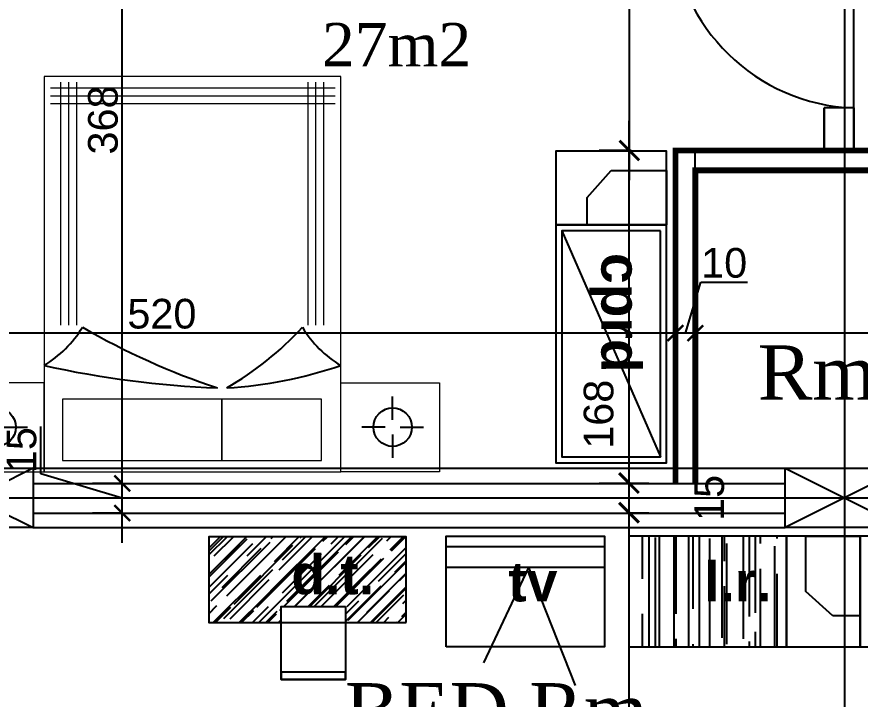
# Model space of a CAD drawing. Extents: x 250879 to 348495, y -51522 to -9360.
# Drawn here: x 283770.2 to 284196.7, y -20794.6 to -20449.5 of the extents above; entities that cross this region are included whole.
import ezdxf

# ---------------------------------------------------------------- set-up
doc = ezdxf.new("R2010")
doc.units = 0
doc.layers.get('0').update_dxf_attribs({"linetype": 'CONTINUOUS'})
doc.layers.get('DEFPOINTS').update_dxf_attribs({"color": 9, "linetype": 'CONTINUOUS'})
for name, color, linetype in [('AXIS', 1, 'CONTINUOUS'), ('col', 2, 'CONTINUOUS'), ('COLUMN', 5, 'CONTINUOUS'), ('DOOR', 4, 'CONTINUOUS'), ('FURNITURE', 4, 'CONTINUOUS'), ('HATCH', 8, 'CONTINUOUS'), ('Layer3', 50, 'CONTINUOUS'), ('TEXT', 3, 'CONTINUOUS'), ('WALL', 7, 'CONTINUOUS'), ('WALL1', 2, 'CONTINUOUS')]:
    doc.layers.add(name, color=color, linetype=linetype)
doc.layers.add('FURN', color=126, linetype='CONTINUOUS', lineweight=9)
doc.styles.get("Standard").update_dxf_attribs({"font": 'sanss___.ttf', "height": 15})
doc.styles.add('style2', font='romantic.ttf', dxfattribs={"height": 50})
doc.styles.add('STYLE4', font='arialbd.ttf', dxfattribs={"height": 0.2})
doc.dimstyles.get("Standard").update_dxf_attribs({"dimtxt": 15, "dimasz": 10, "dimexe": 10, "dimexo": 30, "dimgap": 5, "dimtad": 1, "dimdec": 0, "dimdsep": 46, "dimtxsty": 'Standard', "dimblk1": 'ARCHTICK', "dimblk2": 'ARCHTICK', "dimsah": 1, "dimcen": 2.5, "dimdle": 15, "dimclrd": 3, "dimclre": 3, "dimclrt": 3, "dimazin": 0, "dimtfac": 1, "dimtdec": 0, "dimtmove": 2, "dimatfit": 2, "dimldrblk": 'ARCHTICK', "dimfxl": 1.045499999999997, "dimfxlon": 1, "dimtolj": 1, "dimtzin": 0, "dimarcsym": 0})
doc.dimstyles.new('STANDARD$0', dxfattribs={"dimscale": 0, "dimtxt": 12, "dimasz": 8, "dimexe": 15, "dimexo": 0.0625, "dimgap": 2, "dimtad": 1, "dimdec": 0, "dimzin": 0, "dimdsep": 46, "dimtxsty": 'Standard', "dimblk1": 'ARCHTICK', "dimblk2": 'ARCHTICK', "dimsah": 1, "dimcen": 0.09, "dimdle": 15, "dimclrd": 3, "dimclre": 3, "dimclrt": 3, "dimazin": 0, "dimtfac": 1, "dimtdec": 0, "dimtofl": 0, "dimtmove": 1, "dimatfit": 3, "dimldrblk": 'ARCHTICK', "dimfxl": 1.045499999999997, "dimfxlon": 1, "dimtolj": 1, "dimtzin": 0, "dimarcsym": 0})

# ---------------------------------------------------------------- blocks, each defined once
blk = doc.blocks.new('_ARCHTICK')
at = {"color": 0, "linetype": 'ByBlock', "const_width": 0.15}
blk.add_lwpolyline([(-0.5, -0.5), (0.5, 0.5)], dxfattribs=at)
blk = doc.blocks.new('*D72')
at = {"layer": 'DEFPOINTS', "color": 0, "linetype": 'ByBlock', "ltscale": 3, "transparency": 16777216}
for p in [(284090.2022439066, -20317.8329642961), (284079.9751150804, -20517.09950007169), (284103.3581251043, -20517.09950007169)]:
    blk.add_point(p, dxfattribs=at)
at = {"layer": 'WALL1', "color": 3, "linetype": 'ByBlock', "lineweight": -2, "ltscale": 3, "transparency": 16777216}
for p, q in [((284079.9751150804, -20302.8329642961), (284079.9751150804, -20532.09950007169)), ((284079.9751150804, -20317.8329642961), (284069.9751150804, -20317.8329642961)), ((284079.9751150804, -20517.09950007169), (284069.9751150804, -20517.09950007169))]:
    blk.add_line(p, q, dxfattribs=at)
at = {"layer": 'WALL1', "color": 3, "linetype": 'ByBlock', "lineweight": -2, "ltscale": 3, "transparency": 16777216, "xscale": 10, "yscale": 10, "zscale": 10}
for p, rotation in [((284079.9751150804, -20317.8329642961), 90), ((284079.9751150804, -20517.09950007169), 270)]:
    blk.add_blockref('_ARCHTICK', p, dxfattribs=dict(at, rotation=rotation))
at = {"layer": 'WALL1', "color": 3, "linetype": 'ByBlock', "ltscale": 3, "transparency": 16777216, "insert": (284067.2487776318, -20417.46623218385), "char_height": 15, "attachment_point": 5, "rotation": 90}
blk.add_mtext('\\A1;199', dxfattribs=at)
blk = doc.blocks.new('*D73')
at = {"layer": 'DEFPOINTS', "color": 0, "linetype": 'ByBlock', "ltscale": 3, "transparency": 16777216}
for p in [(283995.3323313696, -20685.3329642961), (283984.3463354674, -20700.3329642961), (284079.8105288144, -20700.3329642961)]:
    blk.add_point(p, dxfattribs=at)
at = {"layer": 'WALL1', "color": 3, "linetype": 'ByBlock', "lineweight": -2, "ltscale": 3, "transparency": 16777216}
for p, q in [((284079.8105288144, -20670.3329642961), (284079.8105288144, -20715.3329642961)), ((284078.7650288144, -20685.3329642961), (284089.8105288144, -20685.3329642961)), ((284078.7650288144, -20700.3329642961), (284089.8105288144, -20700.3329642961))]:
    blk.add_line(p, q, dxfattribs=at)
at = {"layer": 'WALL1', "color": 3, "linetype": 'ByBlock', "lineweight": -2, "ltscale": 3, "transparency": 16777216, "xscale": 10, "yscale": 10, "zscale": 10}
for p, rotation in [((284079.8105288144, -20685.3329642961), 90), ((284079.8105288144, -20700.3329642961), 270)]:
    blk.add_blockref('_ARCHTICK', p, dxfattribs=dict(at, rotation=rotation))
at = {"layer": 'WALL1', "color": 3, "linetype": 'ByBlock', "ltscale": 3, "transparency": 16777216, "insert": (284120.4895411601, -20692.83296429606), "char_height": 15, "attachment_point": 5, "rotation": 90}
blk.add_mtext('\\A1;15', dxfattribs=at)
blk = doc.blocks.new('*D74')
at = {"layer": 'DEFPOINTS', "color": 0, "linetype": 'ByBlock', "ltscale": 3, "transparency": 16777216}
for p in [(283984.3463354674, -20700.3329642961), (284079.8105288144, -21085.33296429613), (284100.3616272085, -21085.33296429613)]:
    blk.add_point(p, dxfattribs=at)
at = {"layer": 'WALL1', "color": 3, "linetype": 'ByBlock', "lineweight": -2, "ltscale": 3, "transparency": 16777216}
for p, q in [((284079.8105288144, -20685.3329642961), (284079.8105288144, -21100.33296429613)), ((284078.7650288144, -20700.3329642961), (284089.8105288144, -20700.3329642961)), ((284079.8105288144, -21085.33296429613), (284069.8105288144, -21085.33296429613))]:
    blk.add_line(p, q, dxfattribs=at)
at = {"layer": 'WALL1', "color": 3, "linetype": 'ByBlock', "lineweight": -2, "ltscale": 3, "transparency": 16777216, "xscale": 10, "yscale": 10, "zscale": 10}
for p, rotation in [((284079.8105288144, -20700.3329642961), 90), ((284079.8105288144, -21085.33296429613), 270)]:
    blk.add_blockref('_ARCHTICK', p, dxfattribs=dict(at, rotation=rotation))
at = {"layer": 'WALL1', "color": 3, "linetype": 'ByBlock', "ltscale": 3, "transparency": 16777216, "insert": (284067.0739033, -20892.83296429607), "char_height": 15, "attachment_point": 5, "rotation": 90}
blk.add_mtext('\\A1;385', dxfattribs=at)
blk = doc.blocks.new('COLUMN')
at = {"layer": 'AXIS'}
for p, q in [((236924.6994773077, -9644.256519553426), (236984.6994773077, -9674.256519553426)), ((236984.6994773077, -9644.256519553426), (236924.6994773077, -9674.256519553426))]:
    blk.add_line(p, q, dxfattribs=at)
at = {"layer": 'COLUMN'}
blk.add_lwpolyline([(236924.6994773077, -9644.256519553426), (236984.6994773077, -9644.256519553426), (236984.6994773077, -9674.256519553426), (236924.6994773077, -9674.256519553426)], close=True, dxfattribs=at)
blk = doc.blocks.new('*D177')
at = {"layer": 'DEFPOINTS', "color": 0, "linetype": 'Continuous', "transparency": 16777216}
for p in [(284103.3581251043, -20517.09950007169), (284079.8105288144, -20685.49755056205), (284103.3581251043, -20685.49755056205)]:
    blk.add_point(p, dxfattribs=at)
at = {"layer": 'WALL', "color": 3, "linetype": 'Continuous', "lineweight": -2, "transparency": 16777216}
for p, q in [((284079.8105288144, -20502.09950007169), (284079.8105288144, -20700.49755056205)), ((284080.8560288145, -20517.09950007169), (284064.8105288144, -20517.09950007169)), ((284080.8560288145, -20685.49755056205), (284064.8105288144, -20685.49755056205))]:
    blk.add_line(p, q, dxfattribs=at)
at = {"layer": 'WALL', "color": 3, "linetype": 'Continuous', "lineweight": -2, "transparency": 16777216, "xscale": 8, "yscale": 8, "zscale": 8}
for p, rotation in [((284079.8105288144, -20517.09950007169), 90), ((284079.8105288144, -20685.49755056205), 270)]:
    blk.add_blockref('_ARCHTICK', p, dxfattribs=dict(at, rotation=rotation))
at = {"layer": 'WALL', "color": 3, "linetype": 'Continuous', "transparency": 16777216, "insert": (284064.5005210805, -20650.52230524873), "char_height": 15, "attachment_point": 5, "rotation": 90}
blk.add_mtext('\\A1;168', dxfattribs=at)
blk = doc.blocks.new('*D821')
at = {"layer": 'DEFPOINTS', "color": 0, "linetype": 'Continuous', "transparency": 16777216}
for p in [(284113.3581251043, -20609.4803468652), (284406.3278670262, -20609.4803468652), (284113.3581251043, -20621.52045884012)]:
    blk.add_point(p, dxfattribs=at)
at = {"layer": 'WALL', "color": 3, "linetype": 'Continuous', "lineweight": -2, "transparency": 16777216}
for p, q in [((284113.3581251043, -20610.5258468652), (284113.3581251043, -20594.4803468652)), ((284406.3278670262, -20609.4803468652), (284406.3278670262, -20594.4803468652)), ((284421.3278670262, -20609.4803468652), (284098.3581251043, -20609.4803468652))]:
    blk.add_line(p, q, dxfattribs=at)
at = {"layer": 'WALL', "color": 3, "linetype": 'Continuous', "lineweight": -2, "transparency": 16777216, "xscale": 8, "yscale": 8, "zscale": 8, "rotation": 180}
blk.add_blockref('_ARCHTICK', (284113.3581251043, -20609.4803468652), dxfattribs=at)
at = {"layer": 'WALL', "color": 3, "linetype": 'Continuous', "lineweight": -2, "transparency": 16777216, "xscale": 8, "yscale": 8, "zscale": 8}
blk.add_blockref('_ARCHTICK', (284406.3278670262, -20609.4803468652), dxfattribs=at)
at = {"layer": 'WALL', "color": 3, "linetype": 'Continuous', "transparency": 16777216, "insert": (284337.5001734783, -20590.00709583639), "char_height": 15, "attachment_point": 5}
blk.add_mtext('\\A1;293', dxfattribs=at)
blk = doc.blocks.new('*D822')
at = {"layer": 'DEFPOINTS', "color": 0, "linetype": 'Continuous', "transparency": 16777216}
for p in [(284103.3581251043, -20609.4803468652), (284103.3581251043, -20621.52045884012), (284113.3581251043, -20621.52045884012)]:
    blk.add_point(p, dxfattribs=at)
at = {"layer": 'WALL', "color": 3, "linetype": 'Continuous', "lineweight": -2, "transparency": 16777216}
for p, q in [((284108.3581251043, -20609.4803468652), (284116.0760263389, -20583.75400941664)), ((284116.0760263389, -20583.75400941664), (284139.8496888903, -20583.75400941664)), ((284103.3581251043, -20610.5258468652), (284103.3581251043, -20594.4803468652)), ((284113.3581251043, -20610.5258468652), (284113.3581251043, -20594.4803468652)), ((284128.3581251043, -20609.4803468652), (284088.3581251043, -20609.4803468652))]:
    blk.add_line(p, q, dxfattribs=at)
at = {"layer": 'WALL', "color": 3, "linetype": 'Continuous', "lineweight": -2, "transparency": 16777216, "xscale": 8, "yscale": 8, "zscale": 8, "rotation": 180}
blk.add_blockref('_ARCHTICK', (284103.3581251043, -20609.4803468652), dxfattribs=at)
at = {"layer": 'WALL', "color": 3, "linetype": 'Continuous', "lineweight": -2, "transparency": 16777216, "xscale": 8, "yscale": 8, "zscale": 8}
blk.add_blockref('_ARCHTICK', (284113.3581251043, -20609.4803468652), dxfattribs=at)
at = {"layer": 'WALL', "color": 3, "linetype": 'Continuous', "transparency": 16777216, "insert": (284127.9628576146, -20574.02767196808), "char_height": 15, "attachment_point": 5}
blk.add_mtext('\\A1;10', dxfattribs=at)
blk = doc.blocks.new('*D823')
at = {"layer": 'DEFPOINTS', "color": 0, "linetype": 'Continuous', "transparency": 16777216}
for p in [(283583.6965608107, -20609.4803468652), (284103.3581251043, -20621.52045884012), (283583.6965608107, -20687.83296429788)]:
    blk.add_point(p, dxfattribs=at)
at = {"layer": 'WALL', "color": 3, "linetype": 'Continuous', "lineweight": -2, "transparency": 16777216}
for p, q in [((283583.6965608107, -20610.5258468652), (283583.6965608107, -20594.4803468652)), ((284103.3581251043, -20610.5258468652), (284103.3581251043, -20594.4803468652)), ((284118.3581251043, -20609.4803468652), (283568.6965608107, -20609.4803468652))]:
    blk.add_line(p, q, dxfattribs=at)
at = {"layer": 'WALL', "color": 3, "linetype": 'Continuous', "lineweight": -2, "transparency": 16777216, "xscale": 8, "yscale": 8, "zscale": 8, "rotation": 180}
blk.add_blockref('_ARCHTICK', (283583.6965608107, -20609.4803468652), dxfattribs=at)
at = {"layer": 'WALL', "color": 3, "linetype": 'Continuous', "lineweight": -2, "transparency": 16777216, "xscale": 8, "yscale": 8, "zscale": 8}
blk.add_blockref('_ARCHTICK', (284103.3581251043, -20609.4803468652), dxfattribs=at)
at = {"layer": 'WALL', "color": 3, "linetype": 'Continuous', "transparency": 16777216, "insert": (283843.5273429575, -20599.75400941664), "char_height": 15, "attachment_point": 5}
blk.add_mtext('\\A1;520', dxfattribs=at)
blk = doc.blocks.new('*D824')
at = {"layer": 'DEFPOINTS', "color": 0, "linetype": 'Continuous', "transparency": 16777216}
for p in [(283823.5041128462, -20685.49755056205), (283823.5041128462, -20685.49755056205), (283823.5041128462, -20700.49755056205)]:
    blk.add_point(p, dxfattribs=at)
at = {"layer": 'WALL', "color": 3, "linetype": 'Continuous', "lineweight": -2, "transparency": 16777216}
for p, q in [((283782.3251005005, -20680.64384685835), (283782.3251005005, -20656.7261513851)), ((283823.5041128462, -20715.49755056205), (283823.5041128462, -20670.49755056205)), ((283823.5041128462, -20692.99755056205), (283782.3251005005, -20680.64384685835)), ((283823.5041128462, -20685.49755056205), (283808.5041128462, -20685.49755056205)), ((283823.5041128462, -20700.49755056205), (283808.5041128462, -20700.49755056205))]:
    blk.add_line(p, q, dxfattribs=at)
at = {"layer": 'WALL', "color": 3, "linetype": 'Continuous', "lineweight": -2, "transparency": 16777216, "xscale": 8, "yscale": 8, "zscale": 8}
for p, rotation in [((283823.5041128462, -20685.49755056205), 90), ((283823.5041128462, -20700.49755056205), 270)]:
    blk.add_blockref('_ARCHTICK', p, dxfattribs=dict(at, rotation=rotation))
at = {"layer": 'WALL', "color": 3, "linetype": 'Continuous', "transparency": 16777216, "insert": (283772.598763052, -20668.68499912168), "char_height": 15, "attachment_point": 5, "rotation": 90}
blk.add_mtext('\\A1;15', dxfattribs=at)
blk = doc.blocks.new('*D825')
at = {"layer": 'DEFPOINTS', "color": 0, "linetype": 'Continuous', "transparency": 16777216}
for p in [(283823.5041128462, -20317.8329642961), (283841.3505860809, -20317.8329642961), (283823.5041128462, -20685.49755056205)]:
    blk.add_point(p, dxfattribs=at)
at = {"layer": 'WALL', "color": 3, "linetype": 'Continuous', "lineweight": -2, "transparency": 16777216}
for p, q in [((283823.5041128462, -20700.49755056205), (283823.5041128462, -20302.8329642961)), ((283824.5496128462, -20317.8329642961), (283808.5041128462, -20317.8329642961)), ((283823.5041128462, -20685.49755056205), (283808.5041128462, -20685.49755056205))]:
    blk.add_line(p, q, dxfattribs=at)
at = {"layer": 'WALL', "color": 3, "linetype": 'Continuous', "lineweight": -2, "transparency": 16777216, "xscale": 8, "yscale": 8, "zscale": 8}
for p, rotation in [((283823.5041128462, -20317.8329642961), 90), ((283823.5041128462, -20685.49755056205), 270)]:
    blk.add_blockref('_ARCHTICK', p, dxfattribs=dict(at, rotation=rotation))
at = {"layer": 'WALL', "color": 3, "linetype": 'Continuous', "transparency": 16777216, "insert": (283813.7674873318, -20501.66525742903), "char_height": 15, "attachment_point": 5, "rotation": 90}
blk.add_mtext('\\A1;368', dxfattribs=at)
blk = doc.blocks.new('BED90')
at = {"color": 1}
for p, q in [((-76122.22941432404, -175772.7006362373), (-76122.22941432404, -175760.9002943697)), ((-76125.99763683486, -175776.4688587482), (-76137.79797870244, -175776.4688587482)), ((-76118.4611918132, -175776.4688587482), (-76106.66084994562, -175776.4688587482)), ((-76122.22941432404, -175780.237081259), (-76122.22941432404, -175792.0374231266)), ((-76122.22941432401, -175973.0646981213), (-76122.22941432401, -175961.2643562537)), ((-76125.99763683486, -175976.8329206322), (-76137.79797870244, -175976.8329206322)), ((-76118.4611918132, -175976.8329206322), (-76106.66084994562, -175976.8329206322)), ((-76122.22941432401, -175980.601143143), (-76122.22941432401, -175992.4014850106))]:
    blk.add_line(p, q, dxfattribs=at)
at = {"color": 1, "extrusion": (0, 0, -1)}
for centre, major_axis, ratio, start_param, end_param in [((-76122.22941432404, -175776.4688587482), (6.886198024323674, 6.886198024323676), 0.9999999999978868, 3.141592653589793, 9.42477796076938), ((-76122.22941432401, -175976.8329206322), (6.886198024338228, 6.886198024338229), 0.9999999999936603, 3.14159265358768, 9.424777960767265)]:
    blk.add_ellipse(centre, major_axis=major_axis, ratio=ratio, start_param=start_param, end_param=end_param, dxfattribs=at)
at = {"layer": 'FURN'}
for p, q in [((-76144.6505457485, -175750.5389384656), (-76099.65054575898, -175750.5389384656)), ((-76144.6505457485, -175800.5389384505), (-76144.6505457485, -175750.5389384656)), ((-76099.65054575898, -175750.5389384656), (-76099.65054575898, -175800.5389384505)), ((-76299.65054571241, -175800.5389384505), (-76099.65054575898, -175800.5389384505)), ((-76299.65054571241, -175950.5389384085), (-76299.65054571241, -175800.5389384505)), ((-76099.65054575898, -175800.5389384505), (-76144.6505457485, -175800.5389384505)), ((-76099.65054575898, -175800.5389384505), (-76099.65054575898, -175950.5389384085)), ((-76293.71449626287, -175947.8178090231), (-76293.71449626287, -175803.6789639261)), ((-76289.7144962638, -175947.8178090231), (-76289.7144962638, -175803.6789639261)), ((-76285.71449626473, -175947.8178090231), (-76285.71449626473, -175803.6789639261)), ((-76173.8081759208, -175809.0256241753), (-76296.73680492322, -175809.0256241753)), ((-76173.8081759208, -175813.0256241743), (-76296.73680492322, -175813.0256241743)), ((-76136.43251014338, -175809.8416371574), (-76105.3195207786, -175809.8416371574)), ((-76136.43251014338, -175890.5689428049), (-76136.43251014338, -175809.8416371574)), ((-76105.3195207786, -175809.8416371574), (-76105.3195207786, -175890.5689428049)), ((-76173.8081759208, -175817.0256241734), (-76296.73680492322, -175817.0256241734)), ((-76136.43251014338, -175890.171832953), (-76105.3195207786, -175890.171832953)), ((-76136.43251014338, -175940.8991386013), (-76136.43251014338, -175890.171832953)), ((-76105.3195207786, -175890.171832953), (-76105.3195207786, -175940.8991386013)), ((-76105.3195207786, -175890.5689428049), (-76136.43251014338, -175890.5689428049)), ((-76173.8081759208, -175934.0522526863), (-76296.73680492322, -175934.0522526863)), ((-76173.8081759208, -175938.0522526854), (-76296.73680492322, -175938.0522526854)), ((-76105.3195207786, -175940.8991386013), (-76136.43251014338, -175940.8991386013)), ((-76173.8081759208, -175942.0522526845), (-76296.73680492322, -175942.0522526845)), ((-76099.65054575898, -175950.5389384085), (-76299.65054571241, -175950.5389384085)), ((-76144.6505457485, -175950.5596756115), (-76144.6505457485, -176000.5596755964)), ((-76099.65054575898, -175950.5596756115), (-76144.6505457485, -175950.5596756115)), ((-76099.65054575898, -176000.5596755964), (-76099.65054575898, -175950.5596756115)), ((-76144.6505457485, -176000.5596755964), (-76099.65054575898, -176000.5596755964))]:
    blk.add_line(p, q, dxfattribs=at)
at = {"layer": 'Layer3', "color": 1, "linetype": 'Continuous', "extrusion": (0, 0, -1)}
for centre, major_axis, ratio, start_param, end_param in [((-76202.86499021156, -175770.5935369156), (40.8665933988733, 40.8665933988733), 0.9999999999964488, 1.329084707689691, 1.807954508834093), ((-76648.69493758192, -175909.3082976823), (-358.57644988661, 358.5764498866099), 0.9999999999980105, 2.139924843680833, 2.314530027482905), ((-76498.82862994188, -176007.6567006184), (-266.0615555617716, 266.0615555617716), 0.9999999999999326, 1.833806669629292, 2.033087316013514), ((-76202.86499021002, -175980.4843399445), (-40.8665933983037, 40.86659339830368), 0.999999999990581, 1.333638144737675, 1.812507945879329)]:
    blk.add_ellipse(centre, major_axis=major_axis, ratio=ratio, start_param=start_param, end_param=end_param, dxfattribs=at)
at = {"layer": 'Layer3', "color": 1, "linetype": 'Continuous', "extrusion": (0, 0, -0.9999999999999998)}
blk.add_ellipse((-76449.38374564424, -175677.687178655), major_axis=(-293.4518319443081, 235.506953244943), ratio=0.6554817916170974, start_param=3.041952330396279, end_param=3.241232976780719, dxfattribs=at)
at = {"layer": 'Layer3', "color": 1, "linetype": 'Continuous', "extrusion": (0, 0, -0.9999999999999999)}
blk.add_ellipse((-76643.35279456864, -175824.0403703453), major_axis=(-497.5297532034863, 98.0728581372465), ratio=0.6650007597741865, start_param=3.054290061690499, end_param=3.228895245492033, dxfattribs=at)
blk = doc.blocks.new('cp')
at = {"layer": 'DOOR'}
blk.add_line((286410.025166639, -20595.13919388858), (286397.7840280083, -20608.89759618926), dxfattribs=at)
blk.add_lwpolyline([(286425.760688785, -20581.38079158789), (286369.8423057997, -20581.38079158789), (286369.8423057997, -20618.63079219078), (286425.760688785, -20618.63079219078)], close=True, dxfattribs=at)
blk.add_lwpolyline([(286397.7840280083, -20608.89759618926), (286369.8423057997, -20608.89759618926), (286369.8423057997, -20581.38079158789), (286410.025166639, -20581.38079158789), (286410.025166639, -20595.13919388858)], dxfattribs=at)
blk = doc.blocks.new('tv2')
at = {"layer": 'DOOR'}
for q in [(-170830.8730901755, 60583.73463006303), (-170842.3162486595, 60537.49184714095)]:
    blk.add_line((-170890.4001446274, 60560.21010012861), q, dxfattribs=at)
for points in [[(-170850.3606211175, 60518.61279800006), (-170906.279004103, 60518.61279800006), (-170906.279004103, 60598.6127980001), (-170850.3606211175, 60598.6127980001)], [(-170901.0948326223, 60598.6127980001), (-170890.4001446274, 60598.6127980001), (-170890.4001446274, 60518.61279800006), (-170901.0948326223, 60518.61279800006)]]:
    blk.add_lwpolyline(points, close=True, dxfattribs=at)
at = {"layer": 'DOOR', "insert": (-170893.3259446069, 60550.01146058366), "char_height": 20, "width": 203.81837, "attachment_point": 1, "rotation": 90, "style": 'STYLE4'}
blk.add_mtext('tv', dxfattribs=at)
blk = doc.blocks.new('dt')
at = {"layer": 'DOOR'}
h = blk.add_hatch(dxfattribs=at)
h.set_pattern_fill('AR-RROOF', color=256, scale=7, angle=135, style=0)
h.set_pattern_definition([(135, (-170902.4103645292, 60623.41110139574), (-15.83919189857866, 5.939696961967001), [105, -14, 35, -7]), (135, (-170911.4684023963, 60627.51939179443), (-1.633416664540926, -11.53291160115259), [21, -2.31, 42, -5.25]), (135, (-170909.0925236115, 60621.67868978184), (-29.05501763895524, 22.42235603142542), [56, -9.799999999999997, 28, -7])])
h.paths.add_polyline_path([(-170859.0547791331, 60723.16194796302), (-170902.4103645292, 60723.16194796302), (-170902.4103645292, 60623.41110139574), (-170859.0547791331, 60623.41110139574), (-170859.0547791331, 60659.94951916576), (-170867.2211337512, 60659.94951916576), (-170867.2211337512, 60692.50292349419), (-170859.0547791331, 60692.50292349418)])
h.paths.add_polyline_path([(-170898.325944607, 60660.07543142285), (-170898.325944607, 60705.13460302048), (-170867.675057033, 60705.13460302048), (-170867.675057033, 60660.07543142285)], flags=24)
for points in [[(-170859.0547791331, 60723.16194796302), (-170902.4103645292, 60723.16194796302), (-170902.4103645292, 60623.41110139572), (-170859.0547791331, 60623.41110139572)], [(-170867.2211337512, 60692.50292349418), (-170830.1494684928, 60692.50292349418), (-170830.1494684928, 60659.94951916573), (-170867.2211337512, 60659.94951916576)], [(-170830.1494684928, 60692.50292349418), (-170833.9485897324, 60692.50292349418), (-170833.9485897324, 60659.94951916573), (-170830.1494684928, 60659.94951916573)]]:
    blk.add_lwpolyline(points, close=True, dxfattribs=at)
at = {"layer": 'DOOR', "insert": (-170893.3259446069, 60665.07543142285), "char_height": 20, "width": 203.81837, "attachment_point": 1, "rotation": 90, "style": 'STYLE4'}
blk.add_mtext('d.t.', dxfattribs=at)

msp = doc.modelspace()

# ---------------------------------------------------------------- hatches: boundary and pattern name
at = {"layer": 'AXIS'}
h = msp.add_hatch(dxfattribs=at)
h.set_pattern_fill('AR-RROOF', color=256, scale=0.5, angle=-90.00000000000001, style=0)
h.set_pattern_definition([(270, (304778.1272934546, 265657.602053146), (12.69999999999999, -27.94), [190.5, -25.4, 63.5, -12.7]), (270, (304784.4772934546, 265640.711053146), (16.891, 12.7), [38.1, -4.191, 76.2, -9.525]), (270, (304788.9222934546, 265651.252053146), (8.508999999999988, -66.04), [101.6, -17.78, 50.8, -12.7])])
h.paths.add_polyline_path([(284159.4965012638, -20768.15863563897), (284159.4965012638, -20712.24025265363), (284079.8105288144, -20712.24025265363), (284079.8105288144, -20768.15863563897)])

# ---------------------------------------------------------------- linework, layer by layer
for p, q in [((284188.8047451786, -19817.07691913157), (284188.8047451786, -23531.69156735711)), ((283394.8209158101, -20692.8329642961), (285730.3453725743, -20692.8329642961))]:
    msp.add_line(p, q, dxfattribs=at)
at = {"layer": 'DOOR'}
msp.add_line((284045.8628586297, -20557.69448389226), (284095.7812416149, -20672.08748724955), dxfattribs=at)
for points in [[(284098.7812416149, -20554.69448389226), (284042.8628586296, -20554.69448389226), (284042.8628586296, -20675.08748724961), (284098.7812416149, -20675.08748724961)], [(284095.7812416149, -20557.69448389226), (284045.8628586297, -20557.69448389226), (284045.8628586297, -20672.08748724955), (284095.7812416149, -20672.08748724955)], [(284079.8105288144, -20712.24025265363), (284079.8105288144, -20768.15863563897), (284159.4965012638, -20768.15863563897), (284159.4965012638, -20712.24025265363)], [(284196.7465018667, -20712.24025265363), (284196.7465018667, -20768.15863563897), (284317.139505224, -20768.15863563897), (284317.139505224, -20712.24025265363)]]:
    msp.add_lwpolyline(points, close=True, dxfattribs=at)
at = {"layer": 'FURNITURE'}
for p, q in [((284193.4755726479, -20495.57480847529), (284193.4755726463, -20405.57480847523)), ((284193.4755726461, -20495.57480847521), (284178.4755726462, -20495.57480847521)), ((284193.4755726461, -20495.57480847521), (284178.4755726462, -20495.57480847521))]:
    msp.add_line(p, q, dxfattribs=at)
msp.add_arc((284196.9564407947, -20400.03323893821), 95.6049577828679, 183.3229093309679, 267.913464450939, dxfattribs=at)
at = {"layer": 'HATCH', "linetype": 'ByBlock', "ltscale": 3}
msp.add_line((283772.6005466097, -20692.8329642961), (284190.6005466097, -20692.8329642961), dxfattribs=at)
at = {"layer": 'WALL', "ltscale": 3}
for p, q in [((284178.4755726463, -20517.09950007166), (284178.4755726464, -20495.57480847521)), ((284193.4755726463, -20495.57480847521), (284178.4755726462, -20495.57480847521)), ((284178.4755726465, -20495.57480847521), (284178.4755726465, -20517.09950007166)), ((284193.4755726463, -20517.09950007166), (284193.4755726463, -20495.57480847521)), ((284193.4755726465, -20495.57480847521), (284193.4755726465, -20517.09950007166)), ((284103.3581251043, -20685.49755056205), (284103.3581251043, -20517.09950007169)), ((284113.3581251043, -20685.49755056204), (284113.3581251043, -20517.09950007168)), ((283582.6012969102, -20677.8329642961), (284158.8047451786, -20677.8329642961)), ((283778.3278670261, -20685.49755056205), (284158.8047451786, -20685.49755056205)), ((283778.3278670261, -20700.49755056205), (284158.8047451786, -20700.49755056205)), ((283778.3278670261, -20707.8329642961), (284158.8047451786, -20707.8329642961))]:
    msp.add_line(p, q, dxfattribs=at)
at = {"layer": 'WALL', "linetype": 'Continuous'}
for p, q in [((284193.4755726461, -20495.57480847521), (284178.4755726462, -20495.57480847521)), ((284193.4755726461, -20495.57480847521), (284178.4755726462, -20495.57480847521)), ((283823.5041128462, -20700.49755056205), (283823.5041128462, -20685.49755056205)), ((283823.5041128462, -20685.49755056205), (283823.5041128462, -20685.49755056205))]:
    msp.add_line(p, q, dxfattribs=at)
at = {"layer": 'WALL', "linetype": 'Continuous', "const_width": 3}
for points in [[(284421.3278670261, -20517.09950007161), (284103.3581251043, -20517.09950007169), (284103.3581251043, -20685.49755056205)], [(284406.3278670261, -20527.09950007161), (284113.3581251043, -20527.09950007168), (284113.3581251043, -20685.49755056205)]]:
    msp.add_lwpolyline(points, dxfattribs=at)

# ---------------------------------------------------------------- block references
at = {"color": 1, "xscale": -1, "rotation": 90.0000000029833}
msp.add_blockref('BED90', (107983.4261625576, -96779.26444178072), dxfattribs=at)
at = {"layer": 'col', "rotation": 270}
for name, p in [('dt', (223243.9180027492, -191614.9051470371)), ('tv2', (223468.7813142082, -191618.5192567564))]:
    msp.add_blockref(name, p, dxfattribs=at)
at = {"layer": 'WALL', "linetype": 'Continuous'}
for p, rotation in [((570468.6235474146, -41136.07527548025), 180), ((304778.1272934546, 265657.602053146), 270)]:
    msp.add_blockref('cp', p, dxfattribs=dict(at, rotation=rotation))
for p in [(46793.62838971848, -11033.57644474268), (47234.10526787094, -11033.57644474268)]:
    msp.add_blockref('COLUMN', p, dxfattribs=at)

# ---------------------------------------------------------------- texts
at = {"layer": 'DOOR', "insert": (284085.8281821189, -20629.48171234285), "char_height": 20, "width": 203.81837, "attachment_point": 3, "rotation": 270, "style": 'STYLE4'}
msp.add_mtext('cprd', dxfattribs=at)
at = {"layer": 'DOOR', "insert": (284151.9684484589, -20725.19331214958), "char_height": 20, "width": 203.81837, "attachment_point": 3, "style": 'STYLE4'}
msp.add_mtext('l.r.', dxfattribs=at)
at = {"layer": 'TEXT', "style": 'style2'}
for s, insert, char_height, width, attachment_point in [('27m2', (284000.0322567366, -20452.60148486527), 21.952, 364.57448, 3), (' Rm Service', (284339.4554244216, -20615.67903497419), 27.44, 455.7181, 3), ('BED Rm', (283936.0612090777, -20814.10628844841), 27.44, 455.7181, 7)]:
    msp.add_mtext(s, dxfattribs=dict(at, insert=insert, char_height=char_height, width=width, attachment_point=attachment_point))

# ---------------------------------------------------------------- dimensions: what is measured, and where the dimension line sits
at = {"layer": 'WALL', "linetype": 'Continuous'}
for base, p1, p2, picture, middle in [((283823.5041128462, -20317.8329642961), (283823.5041128462, -20685.49755056205), (283841.3505860809, -20317.8329642961), '*D825', (283813.7674873318, -20501.66525742903)), ((283823.5041128462, -20685.49755056205), (283823.5041128462, -20700.49755056205), (283823.5041128462, -20685.49755056205), '*D824', (283772.598763052, -20678.64384685831))]:
    dim = msp.add_linear_dim(base=base, p1=p1, p2=p2, angle=90, dimstyle='STANDARD$0', override={"dimscale": 1}, dxfattribs=at)
    dim.commit()
    dim.dimension.update_dxf_attribs({"geometry": picture, "text_midpoint": middle})
dim = msp.add_linear_dim(base=(284079.8105288144, -20685.49755056205), p1=(284103.3581251043, -20517.09950007169), p2=(284103.3581251043, -20685.49755056205), angle=90, dimstyle='STANDARD$0', override={"dimscale": 1}, dxfattribs=at)
dim.commit()
dim.dimension.update_dxf_attribs({"geometry": '*D177', "text_midpoint": (284074.2371465949, -20650.52230524873), "dimtype": 160})
for base, p1, p2, picture, middle in [((284103.3581251043, -20609.4803468652), (284113.3581251043, -20621.52045884012), (284103.3581251043, -20621.52045884012), '*D822', (284118.0760263389, -20574.02767196808)), ((283583.6965608107, -20609.4803468652), (284103.3581251043, -20621.52045884012), (283583.6965608107, -20687.83296429788), '*D823', (283843.5273429575, -20599.75400941664))]:
    dim = msp.add_linear_dim(base=base, p1=p1, p2=p2, dimstyle='STANDARD$0', override={"dimscale": 1}, dxfattribs=at)
    dim.commit()
    dim.dimension.update_dxf_attribs({"geometry": picture, "text_midpoint": middle})
dim = msp.add_linear_dim(base=(284113.3581251043, -20609.4803468652), p1=(284406.3278670262, -20609.4803468652), p2=(284113.3581251043, -20621.52045884012), dimstyle='STANDARD$0', override={"dimscale": 1}, dxfattribs=at)
dim.commit()
dim.dimension.update_dxf_attribs({"geometry": '*D821', "text_midpoint": (284337.5001734783, -20599.74372135079), "dimtype": 160})
at = {"layer": 'WALL1', "linetype": 'ByBlock', "ltscale": 3}
for base, p1, p2, picture, middle in [((284079.9751150804, -20517.09950007169), (284090.2022439066, -20317.8329642961), (284103.3581251043, -20517.09950007169), '*D72', (284067.2487776318, -20417.46623218385)), ((284079.8105288144, -20700.3329642961), (283995.3323313696, -20685.3329642961), (283984.3463354674, -20700.3329642961), '*D73', (284120.4895411601, -20692.83296429606)), ((284079.8105288144, -21085.33296429613), (283984.3463354674, -20700.3329642961), (284100.3616272085, -21085.33296429613), '*D74', (284067.0739033, -20892.83296429607))]:
    dim = msp.add_linear_dim(base=base, p1=p1, p2=p2, angle=90, dimstyle='Standard', dxfattribs=at)
    dim.commit()
    dim.dimension.update_dxf_attribs({"geometry": picture, "text_midpoint": middle})

doc.saveas('drawing.dxf')
